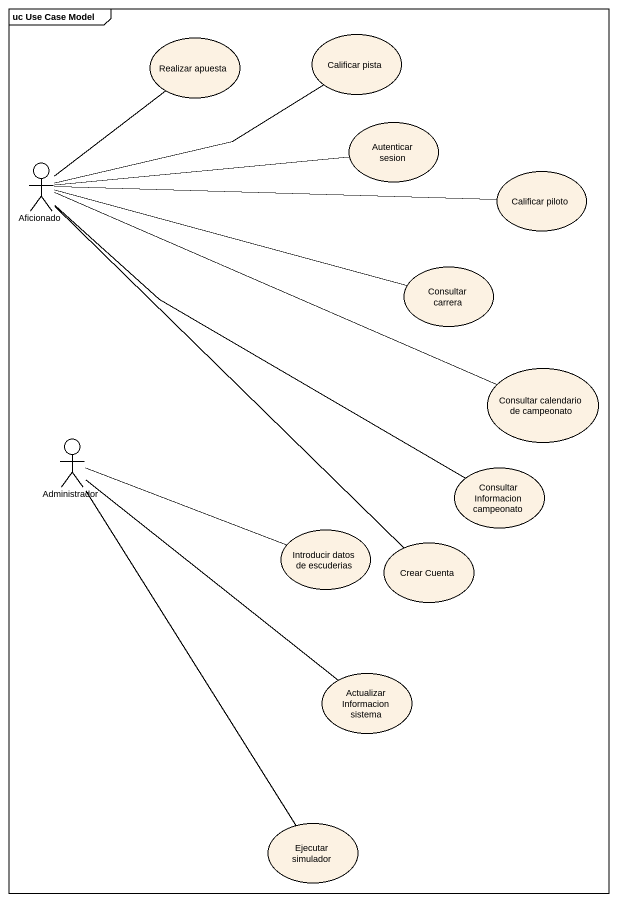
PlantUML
@startuml
mainframe uc Use Case Model
usecase "Realizar apuesta" as Realizar_apuesta
usecase "Calificar pista" as Calificar_pista
usecase "Autenticar sesion" as Autenticar_sesion
actor Aficionado
usecase "Calificar piloto" as Calificar_piloto
usecase "Consultar carrera" as Consultar_carrera
usecase "Consultar calendario de campeonato" as Consultar_calendario_de
actor Administrador
usecase "Consultar Informacion campeonato" as Consultar_Informacion
usecase "Introducir datos de escuderias" as Introducir_datos_de
usecase "Crear Cuenta" as Crear_Cuenta
usecase "Actualizar Informacion sistema" as Actualizar_Informacion
usecase "Ejecutar simulador" as Ejecutar_simulador
Aficionado -up- Realizar_apuesta
Aficionado -right- Calificar_pista
Aficionado -right- Autenticar_sesion
Aficionado -right- Consultar_carrera
Aficionado -right- Consultar_calendario_de
Aficionado -- Consultar_Informacion
Aficionado -- Crear_Cuenta
Calificar_piloto -left- Aficionado
Administrador -right- Introducir_datos_de
Administrador -- Actualizar_Informacion
Administrador -- Ejecutar_simulador
@enduml
